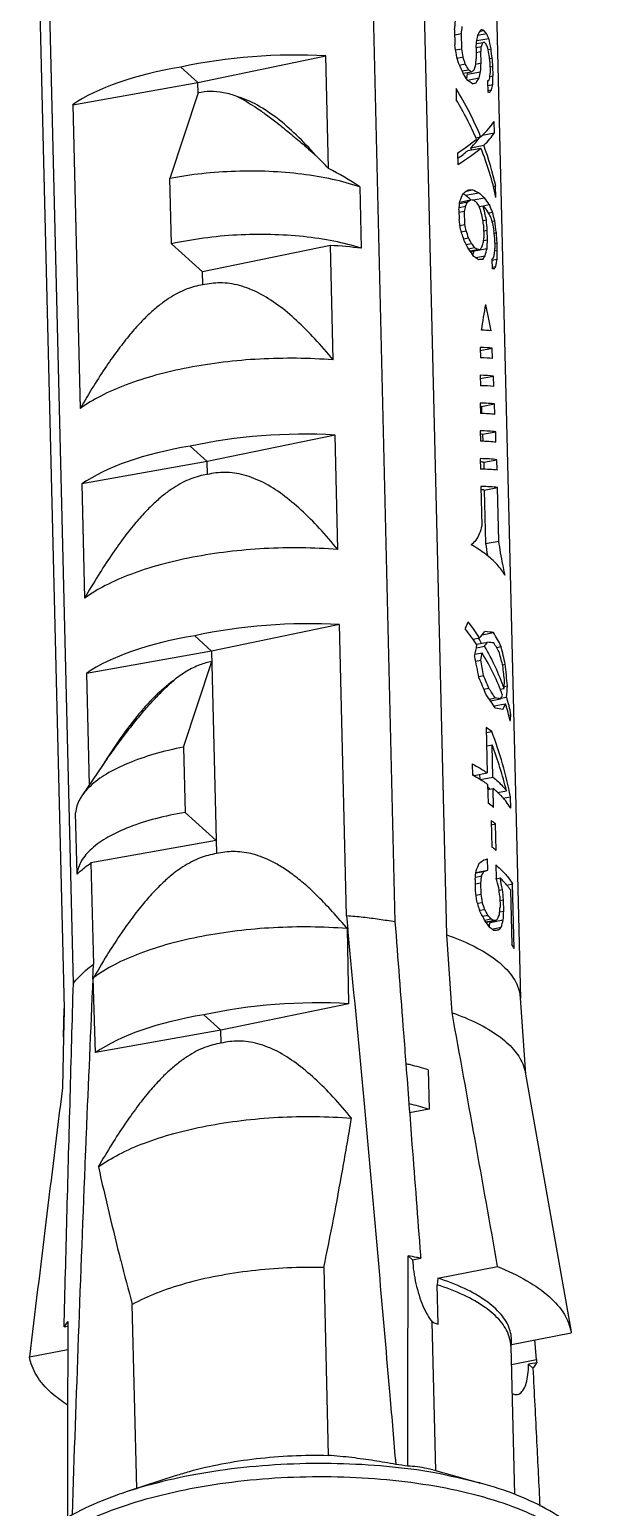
# Model space of a CAD drawing. Header units: millimetres. Extents: x 306 to 1885, y 393 to 1000.
# Drawn here: x 541.19 to 549.16, y 723.6 to 744.33 of the extents above; entities that cross this region are included whole.
import ezdxf

# ---------------------------------------------------------------- set-up
doc = ezdxf.new("R2010")
doc.units = ezdxf.units.MM

# ---------------------------------------------------------------- blocks, each defined once
blk = doc.blocks.new('u51')
at = {"color": 7}
for p, q in [((2.969, -71.951), (2.918, -69.874)), ((4.059, -70.216), (3.393, -70.032)), ((7.66, -70.139), (8.35, -69.912)), ((8.214, -69.957), (8.277, -72.538)), ((4.021, -70.204), (4.072, -72.294)), ((5.592, -73.055), (5.528, -70.421)), ((2.606, -71.721), (2.721, -71.699)), ((2.962, -71.697), (2.61, -71.765)), ((2.659, -71.642), (2.721, -71.699)), ((2.61, -71.765), (2.631, -72.041)), ((9.717, -71.805), (9.182, -71.908)), ((2.962, -71.977), (2.123, -72.139)), ((2.125, -72.155), (2.123, -72.139)), ((2.965, -71.951), (2.962, -71.985)), ((2.769, -75.796), (2.125, -72.155)), ((3.99, -72.263), (4.003, -72.813)), ((9.233, -72.223), (9.181, -72.233)), ((9.181, -72.301), (9.181, -72.233)), ((9.232, -72.27), (9.231, -72.302)), ((3.994, -72.907), (3.154, -73.069)), ((3.994, -72.907), (4.003, -72.813)), ((4.347, -73.164), (4.232, -73.186)), ((4.347, -73.164), (4.409, -73.22)), ((8.44, -73.155), (8.441, -73.161)), ((4.114, -75.279), (4.388, -75.226)), ((4.128, -75.829), (4.114, -75.279)), ((9.242, -76.292), (9.256, -75.578)), ((2.837, -76.839), (2.764, -75.768)), ((7.036, -76.386), (8.791, -76.073)), ((8.791, -76.073), (8.825, -77.117)), ((7.031, -76.203), (7.036, -76.386)), ((5.242, -76.756), (7.036, -76.386)), ((7.274, -76.601), (7.036, -76.386)), ((9.242, -76.292), (9.234, -76.688)), ((9.234, -76.662), (9.242, -76.292)), ((3.793, -76.631), (3.868, -77.722)), ((9.234, -76.673), (9.234, -76.662)), ((9.234, -76.688), (9.234, -76.673)), ((9.586, -91.267), (9.234, -76.688)), ((3.188, -91.396), (2.836, -76.828)), ((5.242, -76.756), (5.259, -77.811)), ((8.83, -77.099), (8.821, -77.31)), ((9.103, -77.039), (9.455, -91.618)), ((8.856, -78.732), (8.821, -77.31)), ((2.923, -77.531), (2.945, -78.436)), ((2.975, -78.356), (2.957, -77.585)), ((3.868, -77.722), (4.219, -92.301)), ((3.259, -77.896), (3.075, -77.932)), ((3.235, -77.804), (3.104, -77.829)), ((3.316, -77.899), (3.185, -77.924)), ((3.322, -77.907), (3.223, -77.926)), ((3.334, -77.929), (3.249, -77.945)), ((4.945, -92.486), (4.594, -77.908)), ((5.272, -77.994), (5.253, -77.797)), ((3.126, -78.044), (3.069, -78.055)), ((3.069, -78.055), (3.072, -78.215)), ((3.125, -78.264), (3.121, -78.105)), ((3.367, -77.985), (3.291, -78)), ((3.405, -78.067), (3.336, -78.08)), ((5.272, -77.994), (5.37, -82.075)), ((3.123, -78.205), (3.072, -78.215)), ((3.132, -78.349), (3.086, -78.358)), ((3.437, -78.165), (3.368, -78.178)), ((3.458, -78.28), (3.386, -78.294)), ((3.386, -78.294), (3.39, -78.454)), ((3.47, -78.498), (3.467, -78.338)), ((3.025, -78.421), (2.945, -78.436)), ((3.175, -78.51), (3.12, -78.521)), ((3.18, -78.703), (3.176, -78.517)), ((3.466, -78.534), (3.377, -78.551)), ((3.469, -78.438), (3.39, -78.454)), ((3.46, -78.597), (3.293, -78.629)), ((3.293, -78.629), (3.297, -78.788)), ((3.461, -78.591), (3.349, -78.613)), ((7.1, -79.045), (8.856, -78.732)), ((9.05, -78.573), (9.071, -79.435)), ((3.174, -78.906), (3.183, -79.278)), ((3.244, -79.327), (3.235, -78.954)), ((7.164, -81.704), (7.095, -78.862)), ((7.1, -79.045), (7.536, -79.439)), ((3.243, -79.267), (3.183, -79.278)), ((2.971, -79.5), (2.975, -79.66)), ((3.212, -79.511), (3.218, -79.777)), ((3.295, -79.834), (3.289, -79.568)), ((7.558, -80.356), (7.536, -79.439)), ((3.075, -79.64), (2.975, -79.66)), ((3.155, -79.721), (3.031, -79.745)), ((3.293, -79.762), (3.218, -79.777)), ((8.683, -80.112), (8.982, -79.674)), ((3.401, -79.902), (3.222, -79.936)), ((3.222, -79.936), (3.233, -80.389)), ((3.483, -79.958), (3.299, -79.994)), ((3.314, -80.632), (3.299, -79.994)), ((3.408, -79.973), (3.406, -79.905)), ((3.51, -80.121), (3.506, -79.962)), ((8.92, -81.391), (8.882, -79.821)), ((3.308, -80.374), (3.233, -80.389)), ((7.558, -80.356), (7.16, -81.555)), ((3.313, -80.561), (3.237, -80.575)), ((2.998, -80.805), (2.968, -80.811)), ((3.108, -81.043), (3.028, -81.058)), ((3.206, -80.933), (3.044, -80.964)), ((3.254, -81.006), (3.113, -81.033)), ((3.27, -81.03), (3.189, -81.046)), ((3.064, -81.206), (3.017, -81.215)), ((3.118, -81.167), (3.065, -81.177)), ((3.347, -81.17), (3.28, -81.183)), ((3.42, -81.348), (3.35, -81.362)), ((7.164, -81.704), (8.92, -81.391)), ((3.084, -81.512), (3.047, -81.519)), ((3.47, -81.659), (3.372, -81.678)), ((3.463, -81.563), (3.391, -81.577)), ((3.171, -81.755), (3.106, -81.767)), ((3.445, -81.798), (3.295, -81.827)), ((3.452, -81.75), (3.338, -81.772)), ((3.499, -81.87), (3.409, -81.888)), ((5.37, -82.075), (7.164, -81.704)), ((7.402, -81.919), (7.164, -81.704)), ((3.372, -81.931), (3.211, -81.962)), ((8.984, -84.05), (8.945, -82.444)), ((5.396, -83.128), (5.434, -84.734)), ((3.323, -83.212), (3.138, -83.247)), ((3.138, -83.247), (3.157, -83.998)), ((3.341, -83.962), (3.323, -83.212)), ((3.39, -84.012), (3.376, -83.462)), ((3.341, -83.962), (3.157, -83.998)), ((7.228, -84.363), (8.984, -84.05)), ((3.162, -84.242), (3.166, -84.388)), ((3.35, -84.352), (3.166, -84.388)), ((3.35, -84.352), (3.348, -84.255)), ((3.399, -84.402), (3.396, -84.256)), ((5.434, -84.734), (7.228, -84.363)), ((7.224, -84.18), (7.228, -84.363)), ((7.466, -84.578), (7.228, -84.363)), ((3.178, -84.633), (3.181, -84.779)), ((3.366, -84.744), (3.181, -84.779)), ((3.366, -84.744), (3.363, -84.647)), ((3.399, -84.792), (3.396, -84.646)), ((3.194, -85.024), (3.197, -85.17)), ((3.381, -85.135), (3.197, -85.17)), ((3.381, -85.135), (3.379, -85.037)), ((3.399, -85.183), (3.396, -85.036)), ((9.112, -89.368), (9.009, -85.104)), ((3.209, -85.415), (3.213, -85.561)), ((3.397, -85.526), (3.213, -85.561)), ((3.399, -85.573), (3.396, -85.426)), ((3.225, -85.806), (3.229, -85.952)), ((3.4, -85.963), (3.396, -85.816)), ((5.46, -85.787), (5.498, -87.393)), ((3.399, -85.919), (3.229, -85.952)), ((7.288, -86.839), (7.292, -87.022)), ((3.235, -87.2), (3.232, -87.067)), ((5.498, -87.393), (7.292, -87.022)), ((7.292, -87.022), (7.729, -87.416)), ((3.233, -87.188), (3.163, -87.201)), ((3.232, -87.09), (3.18, -87.1)), ((3.462, -87.223), (3.331, -87.248)), ((3.195, -87.316), (3.16, -87.323)), ((3.16, -87.323), (3.162, -87.43)), ((3.194, -87.424), (3.162, -87.43)), ((3.196, -87.51), (3.193, -87.35)), ((3.352, -87.464), (3.296, -87.474)), ((3.296, -87.474), (3.299, -87.608)), ((3.486, -87.316), (3.303, -87.351)), ((3.535, -87.308), (3.401, -87.334)), ((3.541, -87.316), (3.437, -87.336)), ((3.561, -87.348), (3.477, -87.364)), ((3.594, -87.405), (3.519, -87.419)), ((5.088, -88.216), (5.067, -87.354)), ((7.729, -87.416), (7.751, -88.333)), ((3.2, -87.568), (3.172, -87.574)), ((3.35, -87.598), (3.299, -87.608)), ((3.352, -87.684), (3.348, -87.498)), ((3.632, -87.487), (3.564, -87.5)), ((3.664, -87.585), (3.596, -87.598)), ((3.683, -87.673), (3.613, -87.687)), ((3.613, -87.687), (3.617, -87.873)), ((3.229, -87.732), (3.195, -87.739)), ((3.278, -87.851), (3.227, -87.861)), ((3.359, -87.742), (3.312, -87.751)), ((3.696, -87.858), (3.617, -87.873)), ((3.697, -87.891), (3.694, -87.758)), ((3.178, -88.068), (3.182, -88.228)), ((3.358, -87.949), (3.271, -87.966)), ((3.494, -88.034), (3.34, -88.063)), ((3.414, -87.939), (3.359, -87.95)), ((3.604, -88.097), (3.42, -88.132)), ((3.686, -88.002), (3.534, -88.031)), ((3.688, -87.984), (3.576, -88.006)), ((3.692, -87.927), (3.604, -87.944)), ((3.215, -88.221), (3.182, -88.228)), ((3.591, -88.156), (3.51, -88.172)), ((5.525, -88.475), (5.563, -90.052)), ((7.353, -89.532), (7.751, -88.333)), ((3.573, -88.723), (3.389, -88.758)), ((3.716, -88.689), (3.713, -88.53)), ((3.531, -88.763), (3.348, -88.798)), ((3.459, -88.905), (3.393, -88.918)), ((3.37, -88.94), (3.199, -88.973)), ((3.199, -88.973), (3.203, -89.133)), ((3.295, -89.702), (3.292, -89.542)), ((3.738, -89.594), (3.734, -89.434)), ((7.353, -89.532), (7.356, -89.681)), ((9.112, -89.368), (7.356, -89.681)), ((3.263, -89.763), (3.219, -89.771)), ((3.294, -89.635), (3.222, -89.649)), ((3.292, -89.565), (3.239, -89.575)), ((3.575, -89.712), (3.413, -89.743)), ((3.507, -89.666), (3.457, -89.675)), ((7.356, -89.681), (5.563, -90.052)), ((7.595, -89.896), (7.356, -89.681)), ((3.219, -89.771), (3.222, -89.904)), ((3.261, -89.897), (3.222, -89.904)), ((3.263, -89.969), (3.259, -89.809)), ((3.46, -89.938), (3.386, -89.953)), ((3.386, -89.953), (3.39, -90.112)), ((3.577, -89.794), (3.393, -89.83)), ((3.636, -89.808), (3.523, -89.83)), ((3.653, -89.841), (3.564, -89.858)), ((3.69, -89.923), (3.608, -89.939)), ((3.268, -90.014), (3.231, -90.022)), ((3.287, -90.142), (3.247, -90.15)), ((3.457, -90.168), (3.381, -90.182)), ((3.456, -90.1), (3.39, -90.112)), ((3.457, -90.171), (3.453, -90.012)), ((3.721, -90.021), (3.639, -90.037)), ((3.743, -90.136), (3.657, -90.153)), ((3.657, -90.153), (3.662, -90.365)), ((3.448, -90.266), (3.278, -90.298)), ((3.43, -90.344), (3.312, -90.367)), ((3.452, -90.225), (3.363, -90.242)), ((3.756, -90.347), (3.662, -90.365)), ((3.758, -90.419), (3.753, -90.206)), ((3.401, -90.398), (3.348, -90.408))]:
    blk.add_line(p, q, dxfattribs=at)
for centre, radius, start, end in [((5.527, -63.137), 7.219, 261.1414, 262.4887), ((0.809, -71.901), 1.807, 4.2975, 5.7168), ((-1070.795, 58.375), 1088.326, 352.930036, 353.130174), ((3.453, -71.937), 0.484, 181.6257, 184.4919), ((8.427, -71.734), 0.943, 323.0698, 325.0182), ((8.492, -71.779), 0.864, 324.9883, 329.1221), ((11.642, -72.333), 2.411, 177.3806, 178.5009), ((-23.057, -81.143), 32.493, 14.2299, 15.3558), ((893.713, 84.712), 904.428, 190.046915, 190.27614), ((-40.722, -85.58), 50.707, 12.6591, 14.1765), ((5.458, -67.262), 6.05, 258.3069, 258.8714), ((3.633, -73.278), 0.606, 4.34, 8.6995), ((5.504, -67.025), 6.291, 258.8748, 259.9747), ((3.567, -77.166), 0.741, 209.5787, 214.4705), ((4.178, -76.479), 1.626, 233.3232, 235.6171), ((4.173, -76.624), 1.612, 233.8903, 235.0473), ((3.65, -77.893), 0.818, 214.4589, 217.637), ((3.697, -77.857), 0.878, 217.6199, 219.2076), ((3.765, -77.801), 0.966, 219.2544, 223.6228), ((3.875, -77.697), 1.117, 223.6173, 227.5233), ((4.098, -77.796), 1.445, 230.2264, 233.3194), ((4.094, -78.185), 1.423, 230.2031, 233.3427), ((4.174, -78.3), 1.547, 231.524, 235.0735), ((3.888, -78.91), 1.095, 224.5199, 225.2904), ((3.934, -78.862), 1.161, 225.3065, 227.8005), ((3.998, -78.792), 1.256, 227.7924, 229.5156), ((4.065, -78.714), 1.359, 229.5202, 231.472), ((3.952, -79.159), 0.919, 221.5437, 222.1032), ((3.982, -79.131), 0.96, 222.1141, 224.1951), ((4.399, -78.627), 1.616, 235.4672, 236.1983), ((4.593, -77.902), 2.329, 241.6422, 242.165), ((4.419, -78.598), 1.651, 236.1965, 236.4201), ((0.393, -74.959), 9.764, 328.1342, 328.4504), ((4.184, -79.386), 1.52, 231.4922, 235.1053), ((4.395, -85.914), 1.607, 232.7377, 235.6252), ((4.387, -86.062), 1.588, 233.3033, 235.0561), ((5.885, -80.625), 6.779, 263.07, 266.73), ((4.162, -87.052), 1.205, 226.7787, 228.1748), ((4.411, -86.716), 1.603, 233.311, 235.0484), ((4.303, -87.201), 1.136, 226.925, 228.4359), ((4.379, -87.114), 1.252, 228.4655, 231.7154), ((7.951, -83.872), 5.203, 236.6112, 242.1978), ((13.806, -80.528), 11.477, 223.82, 225.0856), ((4.504, -88.291), 1.694, 233.9293, 236.722), ((4.496, -88.467), 1.674, 234.4762, 236.1713), ((4.049, -89.752), 0.96, 219.806, 223.0744), ((4.052, -89.586), 0.969, 220.6303, 222.2498)]:
    blk.add_arc(centre, radius, start, end, dxfattribs=at)
for centre, major_axis, ratio, start_param, end_param in [((6.004, -75.456), (3.201, -0.006), 0.38893, -1.162162, -0.513136), ((6.004, -75.456), (3.197, 0.162), 0.407554, -1.832151, -1.183125), ((6.039, -76.912), (1.057, 14.257), 0.202214, -4.625782, -4.617132), ((6.047, -77.239), (2.349, 3.812), 0.551564, -4.237795, -4.211859), ((6.047, -77.256), (3.167, 1.033), 0.246051, 2.640896, 2.675474), ((6.053, -77.482), (2.593, 3.203), 0.561879, -4.152469, -4.135178), ((6.047, -77.225), (3.187, 0.556), 0.042755, -2.720906, -2.67763), ((6.051, -77.408), (3.176, 0.901), 0.181166, 2.641857, 2.667811), ((6.05, -77.352), (3.189, 0.48), 0.101259, -2.701289, -2.675298), ((6.045, -77.17), (3.178, -0.663), 0.674459, -2.488662, -2.46257), ((6.039, -76.912), (0.991, 13.366), 0.202214, -4.623653, -4.622654), ((6.047, -77.239), (2.202, 3.573), 0.551564, -4.22456, -4.20973), ((6.041, -77.006), (3.14, -0.939), 0.71832, -2.406864, -2.363283), ((6.037, -76.845), (-2.235, 3.063), 0.757619, 1.378357, 1.413425), ((6.055, -77.569), (1.198, 11.179), 0.255105, -4.645742, -4.637098), ((6.042, -77.043), (-2.505, 2.595), 0.77897, 1.225063, 1.25124), ((6.033, -76.659), (-1.47, 5.743), 0.5038, -4.59257, -4.575062), ((6.025, -76.325), (-1.442, 6.265), 0.464905, -4.543865, -4.517414), ((6.073, -78.32), (-1.591, 16.545), 0.179147, 1.5472, 1.555849), ((6.065, -77.992), (-1.442, 6.265), 0.464905, 7.805353, 7.831289), ((6.057, -77.663), (-1.516, 13.466), 0.220033, -4.69248, -4.683836), ((6.002, -75.374), (-1.516, 13.466), 0.220033, -4.527467, -4.518693), ((5.973, -74.169), (-1.591, 16.545), 0.179147, -4.483732, -4.474883), ((6.059, -77.756), (-1.517, 5.214), 0.549082, 1.531072, 1.557012), ((6.079, -78.573), (2.593, 3.203), 0.561879, -4.291547, -4.274039), ((6.11, -79.857), (1.198, 11.179), 0.255105, 1.472301, 1.481074), ((6.139, -81.063), (1.057, 14.257), 0.202214, 1.40495, 1.413799), ((6.068, -78.112), (3.185, 0.676), 0.043463, 2.584807, 2.61969), ((6.072, -78.272), (3.185, 0.676), 0.043463, 2.584807, 2.61969), ((6.075, -78.387), (3.167, 1.033), 0.246051, 2.484257, 2.519325), ((6.087, -78.907), (2.349, 3.812), 0.551564, -4.455463, -4.429012), ((6.11, -79.832), (-1.908, 3.684), 0.706196, 1.176305, 1.410815), ((6.105, -79.645), (-1.897, 3.707), 0.703886, 1.250456, 1.414979), ((6.095, -79.246), (2.281, 3.985), 0.545413, -4.048997, -4.02558), ((6.136, -80.944), (2.939, -1.682), 0.775373, -2.552895, -2.465509), ((6.133, -80.787), (2.939, -1.682), 0.775373, -2.529477, -2.443036), ((6.096, -79.273), (1.463, 7.66), 0.359874, -4.409085, -4.388043), ((6.117, -80.157), (3.123, 1.434), 0.387487, 2.668754, 2.716285), ((6.122, -80.335), (3.189, 0.462), 0.11506, -2.847848, -2.756937), ((6.122, -80.352), (3.123, 1.434), 0.387487, 2.643354, 2.673373), ((6.125, -80.48), (3.189, 0.462), 0.11506, -2.822448, -2.756937), ((6.122, -80.335), (3.183, -0.608), 0.663239, -2.600714, -2.509803), ((6.125, -80.48), (3.183, -0.608), 0.663239, -2.600714, -2.535202), ((6.173, -82.459), (-1.441, 9.954), 0.297032, 1.402673, 1.433361), ((6.107, -79.708), (1.463, 7.66), 0.359874, -4.451189, -4.438073), ((6.136, -80.944), (2.939, -1.682), 0.775373, -2.423405, -2.209064), ((6.133, -80.787), (2.939, -1.682), 0.775373, -2.400124, -2.185783), ((6.122, -80.352), (-1.805, 3.93), 0.680837, 1.471048, 1.515482), ((6.117, -80.157), (-1.805, 3.93), 0.680837, 1.496448, 1.556807), ((6.162, -82.024), (-1.441, 9.954), 0.297032, 1.452704, 1.474686), ((6.107, -79.708), (-1.441, 9.954), 0.297032, -4.58861, -4.566627), ((6.096, -79.273), (-1.441, 9.954), 0.297032, -4.547285, -4.516597), ((6.132, -80.774), (3.201, -0.006), 0.38893, -1.162162, -0.513136), ((6.152, -81.574), (-1.805, 3.93), 0.680837, 1.254267, 1.314626), ((6.147, -81.38), (-1.805, 3.93), 0.680837, 1.295592, 1.340026), ((6.144, -81.252), (3.183, -0.608), 0.663239, -2.666225, -2.600714), ((6.162, -82.024), (1.463, 7.66), 0.359874, -4.701927, -4.688811), ((6.173, -82.459), (1.463, 7.66), 0.359874, 7.814413, 7.835455), ((6.147, -81.397), (3.183, -0.608), 0.663239, -2.691624, -2.600714), ((6.144, -81.252), (3.189, 0.462), 0.11506, -2.756937, -2.691426), ((6.147, -81.38), (3.123, 1.434), 0.387487, 2.482313, 2.512332), ((6.152, -81.574), (3.123, 1.434), 0.387487, 2.439401, 2.486932), ((6.147, -81.397), (2.935, -0.561), 0.663239, -2.655168, -2.6193), ((6.136, -80.944), (2.939, -1.682), 0.775373, -2.166151, -2.07971), ((6.133, -80.787), (2.939, -1.682), 0.775373, -2.143678, -2.056293), ((6.147, -81.397), (3.189, 0.462), 0.11506, -2.756937, -2.666026), ((6.174, -82.486), (2.281, 3.985), 0.545413, -4.522181, -4.498764), ((6.132, -80.774), (3.197, 0.162), 0.407554, -1.832151, -1.183125), ((6.197, -83.442), (3.189, 0.495), 0.089293, -2.848651, -2.660875), ((6.197, -83.442), (2.989, 0.464), 0.089293, -2.85493, -2.806176), ((6.196, -83.433), (3.201, -0.006), 0.38893, -1.162162, -0.513136), ((6.203, -83.685), (3.189, 0.495), 0.089293, -2.848651, -2.660875), ((6.206, -83.832), (2.989, 0.464), 0.089293, -2.85493, -2.806176), ((6.206, -83.832), (3.189, 0.495), 0.089293, -2.848651, -2.660875), ((6.196, -83.433), (3.197, 0.162), 0.407554, -1.832151, -1.183125), ((6.212, -84.076), (3.189, 0.495), 0.089293, -2.842375, -2.667151), ((6.216, -84.222), (3.189, 0.495), 0.089293, -2.842375, -2.667151), ((6.216, -84.222), (2.989, 0.464), 0.089293, -2.848232, -2.815678), ((6.221, -84.466), (3.189, 0.495), 0.089293, -2.836103, -2.673423), ((6.225, -84.612), (3.189, 0.495), 0.089293, -2.836103, -2.673423), ((6.225, -84.612), (2.989, 0.464), 0.089293, -2.841538, -2.824782), ((6.231, -84.856), (3.189, 0.495), 0.089293, -2.829833, -2.679692), ((6.234, -85.003), (3.189, 0.495), 0.089293, -2.829833, -2.679692), ((6.24, -85.247), (3.189, 0.495), 0.089293, -2.823567, -2.685959), ((6.244, -85.393), (3.189, 0.495), 0.089293, -2.823567, -2.685959), ((6.25, -85.637), (3.189, 0.495), 0.089293, -2.813899, -2.702767), ((6.258, -86), (-1.444, 6.216), 0.468354, 1.493872, 1.553008), ((6.258, -86), (1.556, 6.913), 0.392424, -4.594682, -4.542686), ((6.267, -86.363), (3.167, 1.033), 0.246051, 2.788119, 2.823018), ((6.271, -86.515), (3.189, 0.48), 0.101256, -2.874466, -2.848389), ((6.212, -84.096), (1.057, 14.257), 0.202215, 1.805308, 1.8141), ((6.257, -85.931), (2.349, 3.812), 0.551563, -4.090258, -4.063962), ((6.264, -86.249), (2.593, 3.203), 0.561879, -4.005245, -3.987817), ((6.272, -86.553), (3.176, 0.901), 0.181163, 2.788959, 2.815036), ((6.274, -86.659), (2.349, 3.812), 0.551564, -4.2378, -4.211864), ((6.275, -86.671), (3.105, 1.547), 0.415702, 2.530793, 2.556726), ((6.274, -86.634), (3.187, 0.556), 0.042756, -2.729552, -2.686293), ((6.274, -86.659), (2.202, 3.573), 0.551564, -4.224565, -4.209735), ((6.269, -86.425), (3.14, -0.939), 0.718319, -2.406866, -2.363286), ((6.354, -89.975), (-1.591, 16.544), 0.179148, 7.682338, 7.691131), ((6.249, -85.623), (1.418, 8.096), 0.342931, -4.446512, -4.437783), ((6.266, -86.331), (1.057, 14.257), 0.202215, -4.625782, -4.617132), ((6.281, -86.954), (1.418, 8.096), 0.342931, -4.593874, -4.58523), ((6.28, -86.901), (2.593, 3.203), 0.561879, -4.152469, -4.135178), ((6.279, -86.857), (3.105, 1.547), 0.415704, 2.504847, 2.522146), ((6.277, -86.763), (3.189, 0.48), 0.101256, -2.709943, -2.683967), ((6.273, -86.589), (3.178, -0.663), 0.674461, -2.488658, -2.462566), ((6.27, -86.462), (-2.506, 2.595), 0.77897, 1.225056, 1.251233), ((6.265, -86.264), (-2.235, 3.063), 0.757619, 1.378357, 1.413425), ((6.252, -85.745), (-1.442, 6.265), 0.464904, -4.543864, -4.517413), ((6.31, -88.139), (-1.442, 6.265), 0.464903, 7.65745, 7.683746), ((6.318, -88.448), (-1.449, 10.388), 0.284781, 1.440754, 1.449484), ((6.302, -87.821), (-1.47, 5.743), 0.5038, 1.404393, 1.421821), ((6.3, -87.713), (-1.591, 16.544), 0.179148, 1.5472, 1.555849), ((6.285, -87.091), (-1.449, 10.388), 0.284781, -4.694984, -4.68634), ((6.26, -86.079), (-1.47, 5.743), 0.5038, -4.59257, -4.575062), ((6.242, -85.308), (-1.449, 10.388), 0.284781, -4.529971, -4.521198), ((6.2, -83.589), (-1.591, 16.544), 0.179148, -4.483732, -4.474883), ((6.3, -87.708), (-2.235, 3.063), 0.757619, 7.357849, 7.392748), ((6.295, -87.518), (-2.506, 2.595), 0.77897, 0.98244, 1.008516), ((6.297, -87.58), (3.14, -0.939), 0.718318, 3.651103, 3.694529), ((6.293, -87.423), (3.178, -0.663), 0.674461, 3.604079, 3.630093), ((6.292, -87.389), (3.202, -0.206), 0.543298, 3.521589, 3.573499), ((6.291, -87.369), (-1.47, 5.743), 0.5038, 7.791715, 7.826295), ((6.286, -87.143), (-1.47, 5.743), 0.5038, 1.551754, 1.569045), ((6.287, -87.187), (-1.745, 4.101), 0.66258, 1.457791, 1.47509), ((6.324, -88.736), (1.418, 8.096), 0.342931, 1.524169, 1.532942), ((6.366, -90.456), (1.057, 14.257), 0.202215, 1.40495, 1.4138), ((6.31, -88.154), (-2.267, 3.007), 0.761035, 1.025117, 1.225037), ((6.295, -87.521), (3.202, -0.158), 0.523122, -2.77985, -2.719274), ((6.289, -87.281), (3.178, -0.663), 0.674461, -2.54066, -2.514684), ((6.294, -87.455), (3.189, 0.48), 0.101256, -2.657942, -2.63185), ((6.297, -87.582), (3.176, 0.901), 0.181163, 2.546242, 2.572419), ((6.306, -87.966), (2.593, 3.203), 0.561879, -4.291547, -4.274039), ((6.295, -87.535), (2.995, 0.245), 0.270941, -2.709747, -2.681559), ((6.314, -88.3), (2.349, 3.812), 0.551563, -4.45547, -4.429019), ((6.314, -88.312), (-2.274, 2.995), 0.761734, 1.021992, 1.187335), ((6.295, -87.535), (3.194, 0.261), 0.270941, -2.712809, -2.652118), ((6.298, -87.619), (3.187, 0.556), 0.042757, -2.642916, -2.599336), ((6.301, -87.78), (3.167, 1.033), 0.246051, 2.484257, 2.519325), ((6.312, -88.204), (3.172, 0.965), 0.214004, 2.46311, 2.67234), ((6.316, -88.383), (3.169, 1.011), 0.236022, 8.736767, 8.902751), ((6.312, -88.204), (2.974, 0.905), 0.214004, 2.565211, 2.671586), ((6.312, -88.207), (3.169, 1.011), 0.236022, 2.697388, 2.862731), ((6.316, -88.365), (3.169, 1.015), 0.237772, 8.945203, 9.145122), ((6.314, -88.315), (-2.365, 2.84), 0.769812, 1.180605, 1.389834), ((6.312, -88.207), (2.971, 0.948), 0.236022, 2.69894, 2.853758), ((6.31, -88.136), (-2.274, 2.995), 0.761734, 1.265157, 1.431142), ((6.314, -88.312), (-2.132, 2.808), 0.761734, 1.176425, 1.185783), ((6.327, -88.838), (3.167, 1.033), 0.246051, 2.788119, 2.823018), ((6.331, -88.989), (3.189, 0.48), 0.101255, -2.874466, -2.848389), ((6.325, -88.751), (3.201, -0.006), 0.38893, -1.162162, -0.513136), ((6.272, -86.544), (1.057, 14.257), 0.202215, -4.477878, -4.469085), ((6.32, -88.563), (2.827, 2.587), 0.546807, -3.831265, -3.804969), ((6.31, -88.151), (1.418, 8.096), 0.342931, -4.455231, -4.446512), ((6.329, -88.933), (3.105, 1.547), 0.415703, 8.943855, 8.961265), ((6.333, -89.102), (3.185, 0.676), 0.043459, 2.827525, 2.844902), ((6.336, -89.234), (1.954, 4.949), 0.497373, -4.417336, -4.400048), ((6.336, -89.199), (3.105, 1.547), 0.415703, 2.504847, 2.539438), ((6.334, -89.128), (3.185, 0.676), 0.043459, 2.654434, 2.689079), ((6.326, -88.814), (3.004, -1.49), 0.766573, -2.235507, -2.200582), ((6.336, -89.234), (1.832, 4.64), 0.497373, -4.412659, -4.39965), ((6.4, -91.872), (-1.516, 13.467), 0.220032, 7.682615, 7.691407), ((6.375, -90.816), (-1.449, 10.388), 0.284781, 1.449484, 1.458203), ((6.335, -89.178), (1.057, 14.257), 0.202215, -4.651718, -4.643074), ((6.352, -89.862), (1.198, 11.179), 0.255104, -4.680332, -4.671681), ((6.343, -89.509), (2.593, 3.203), 0.561879, -4.187081, -4.169768), ((6.339, -89.347), (3.176, 0.901), 0.181161, 2.607193, 2.6332), ((6.329, -88.928), (-2.506, 2.595), 0.778971, 1.216347, 1.242494), ((6.335, -89.178), (0.991, 13.366), 0.202215, -4.651319, -4.64941), ((6.32, -88.566), (-1.47, 5.743), 0.503801, -4.601306, -4.583822), ((6.32, -88.571), (-1.745, 4.101), 0.662581, -4.695077, -4.659955), ((6.306, -87.977), (-1.42, 7.301), 0.402038, -4.519074, -4.501425), ((6.325, -88.751), (3.197, 0.162), 0.407554, -1.832151, -1.183125), ((6.374, -90.771), (-1.42, 7.301), 0.402038, 1.390253, 1.407796), ((6.362, -90.274), (-1.745, 4.101), 0.662581, 1.266915, 1.301857), ((6.361, -90.23), (-1.47, 5.743), 0.5038, 1.413112, 1.430522), ((6.351, -89.835), (3.178, -0.663), 0.674462, -2.696482, -2.670428), ((6.341, -89.428), (1.418, 8.096), 0.342931, -4.567942, -4.559297), ((6.355, -90.022), (1.198, 11.179), 0.255104, -4.671681, -4.663033), ((6.291, -87.349), (-1.516, 13.467), 0.220032, -4.536227, -4.527467), ((6.259, -86.037), (-1.591, 16.544), 0.179148, -4.483732, -4.474883), ((6.354, -89.98), (3.197, -0.402), 0.611613, -2.778713, -2.743926), ((6.347, -89.681), (3.189, 0.48), 0.101255, -2.822376, -2.796407), ((6.344, -89.536), (2.593, 3.203), 0.561879, -4.100601, -4.083305), ((6.35, -89.811), (3.105, 1.547), 0.415702, 2.539438, 2.574015), ((6.351, -89.846), (1.954, 4.949), 0.497373, -4.434627, -4.417336), ((6.395, -91.672), (1.198, 11.179), 0.255104, 1.481074, 1.489834), ((6.352, -89.865), (3.191, 0.385), 0.175173, -2.817854, -2.783249), ((6.427, -92.984), (1.057, 14.257), 0.202215, 1.40495, 1.4138)]:
    blk.add_ellipse(centre, major_axis=major_axis, ratio=ratio, start_param=start_param, end_param=end_param, dxfattribs=at)
for points, start_tangent, end_tangent in [([(1.742, -68.77), (1.747, -68.843), (1.85, -69.126), (2.078, -69.396), (2.423, -69.642), (2.874, -69.859), (3.393, -70.032)], (0.019979, -0.9998), (0.963908, -0.266237)), ([(4.708, -70.081), (4.037, -69.992), (3.422, -69.857), (2.881, -69.68), (2.431, -69.467), (2.084, -69.222), (1.853, -68.955), (1.765, -68.76)], (-0.995628, 0.093409), (-0.284411, 0.958703)), ([(9.48, -69.162), (9.104, -69.407), (8.634, -69.625), (8.081, -69.809), (7.463, -69.954), (6.796, -70.057), (6.102, -70.113), (5.399, -70.121), (4.708, -70.081)], (-0.783149, -0.621833), (-0.995628, 0.093409)), ([(8.35, -69.912), (8.639, -69.808), (9.11, -69.59), (9.484, -69.345)], (0.949902, 0.312548), (0.783149, 0.621833)), ([(9.117, -69.586), (9.029, -72.082), (8.931, -74.647), (8.92, -74.914)], (-0.034202, -0.999415), (-0.041939, -0.99912)), ([(9.181, -72.233), (9.183, -71.318), (9.185, -70.335), (9.187, -69.54)], (0.002813, 0.999996), (0.0016, 0.999999)), ([(2.659, -71.642), (2.608, -70.611), (2.563, -69.71)], (-0.049777, 0.99876), (-0.049003, 0.998799)), ([(3.393, -70.032), (3.418, -70.038), (4.037, -70.175), (4.712, -70.265)], (0.963908, -0.266237), (0.995628, -0.093409)), ([(7.467, -70.138), (8.086, -69.992), (8.35, -69.912)], (0.981939, 0.189198), (0.949902, 0.312548)), ([(4.063, -70.217), (4.148, -70.237), (4.279, -70.259), (4.415, -70.27)], (0.964098, -0.265547), (0.998909, -0.046707)), ([(4.415, -70.27), (4.414, -71.254), (4.411, -72.237), (4.409, -73.22)], (-0.001538, -0.999999), (-0.002849, -0.999996)), ([(4.712, -70.265), (5.402, -70.304), (6.105, -70.296), (6.8, -70.24), (7.467, -70.138)], (0.995628, -0.093409), (0.981939, 0.189198)), ([(7.66, -70.139), (7.473, -70.196), (7.025, -70.301)], (-0.949906, -0.312536), (-0.981939, -0.189198)), ([(4.666, -71.263), (4.583, -70.294)], (-0.085719, 0.996319), (-0.084666, 0.996409)), ([(4.583, -70.294), (4.886, -70.346), (5.197, -70.389), (5.528, -70.421)], (0.983461, -0.181121), (0.997264, -0.073918)), ([(7.025, -70.301), (6.541, -70.375), (6.037, -70.416), (5.528, -70.421)], (-0.981939, -0.189198), (-0.999711, 0.02404)), ([(2.877, -71.276), (2.841, -71.291), (2.791, -71.345), (2.754, -71.434), (2.73, -71.554), (2.721, -71.699)], (-0.979938, -0.199303), (-0.004906, -0.999988)), ([(2.954, -71.29), (2.9, -71.274), (2.877, -71.276)], (-0.886319, 0.463075), (-0.979938, -0.199303)), ([(5.259, -77.811), (5.031, -75.404), (4.808, -72.898), (4.666, -71.263)], (-0.09434, 0.99554), (-0.085719, 0.996319)), ([(9.188, -71.129), (9.412, -71.299), (9.62, -71.545), (9.717, -71.805)], (0.839142, -0.543912), (0.148039, -0.988982)), ([(2.606, -71.721), (2.623, -71.694), (2.64, -71.668), (2.659, -71.642)], (0.512611, 0.858621), (0.600707, 0.79947)), ([(2.962, -71.985), (2.986, -72.191), (3.107, -72.397), (3.32, -72.589), (3.619, -72.761), (3.994, -72.907)], (-0.097579, -0.995228), (0.95211, -0.305755)), ([(2.97, -71.975), (2.995, -72.097), (3.115, -72.303), (3.329, -72.496), (3.628, -72.668), (4.003, -72.813)], (0.078225, -0.996936), (0.95247, -0.304633)), ([(3.154, -73.069), (2.743, -72.87), (2.428, -72.644), (2.219, -72.398), (2.125, -72.155)], (-0.927881, 0.372877), (-0.175536, 0.984473)), ([(4.072, -72.294), (4.044, -72.282), (4.017, -72.272), (3.99, -72.263)], (-0.920468, 0.390818), (-0.95247, 0.304633)), ([(4.347, -73.164), (4.331, -72.998), (4.3, -72.829), (4.256, -72.666), (4.201, -72.517), (4.139, -72.391), (4.072, -72.294)], (-0.051631, 0.998666), (-0.645086, 0.76411)), ([(9.231, -72.302), (9.19, -73.856), (9.147, -75.445), (9.103, -77.039)], (-0.026042, -0.999661), (-0.028006, -0.999608)), ([(7.088, -72.935), (7.537, -72.83), (7.937, -72.696), (8.277, -72.538)], (0.981939, 0.189198), (0.87565, 0.482947)), ([(5.592, -73.055), (6.101, -73.05), (6.605, -73.009), (7.088, -72.935)], (0.999711, -0.02404), (0.981939, 0.189198)), ([(5.592, -73.055), (5.455, -73.735), (5.327, -74.434), (5.203, -75.151)], (-0.205271, -0.978705), (-0.16474, -0.986337)), ([(4.441, -75.913), (4.355, -74.787), (4.237, -73.232)], (-0.07607, 0.997103), (-0.07506, 0.997179)), ([(7.031, -76.203), (7.147, -76.179), (7.262, -76.142), (7.38, -76.089), (7.501, -76.018), (7.627, -75.928), (7.761, -75.816), (7.902, -75.676), (8.053, -75.507), (8.212, -75.304), (8.382, -75.066), (8.562, -74.788), (8.753, -74.467)], (0.9905, 0.137509), (0.497944, 0.867209)), ([(8.753, -74.467), (8.462, -74.644), (8.106, -74.802), (7.694, -74.936), (7.236, -75.042)], (-0.808865, -0.587994), (-0.981939, -0.189198)), ([(7.236, -75.042), (6.745, -75.118), (6.233, -75.163), (5.715, -75.174), (5.203, -75.151)], (-0.981939, -0.189198), (-0.996999, 0.077416)), ([(8.92, -74.914), (8.825, -77.117)], (-0.041939, -0.99912), (-0.043098, -0.999071)), ([(5.203, -75.151), (5.461, -75.448), (5.718, -75.705), (5.979, -75.921), (6.247, -76.089), (6.518, -76.195), (6.787, -76.232), (7.031, -76.203)], (0.634374, -0.773026), (0.971165, 0.23841)), ([(4.398, -75.357), (4.362, -75.348), (4.114, -75.279)], (-0.972679, 0.232156), (-0.954062, 0.299608)), ([(3.793, -76.631), (3.433, -76.48), (3.144, -76.307), (2.932, -76.116), (2.803, -75.912), (2.769, -75.796)], (-0.943333, 0.331849), (-0.175596, 0.984462)), ([(4.128, -75.829), (4.375, -75.898), (4.44, -75.914)], (0.954062, -0.299608), (0.974131, -0.225986)), ([(4.594, -77.908), (4.474, -76.346), (4.441, -75.913)], (-0.07712, 0.997022), (-0.07607, 0.997103)), ([(3.868, -77.722), (3.506, -77.572), (3.215, -77.399), (3.003, -77.208), (2.875, -77.003), (2.837, -76.839)], (-0.944766, 0.327747), (-0.071182, 0.997463)), ([(7.594, -78.659), (7.693, -78.587), (7.826, -78.473), (7.968, -78.333), (8.119, -78.163), (8.279, -77.959), (8.449, -77.72), (8.63, -77.441), (8.83, -77.099)], (0.828708, 0.559681), (0.498313, 0.866997)), ([(9.103, -77.039), (9.026, -77.131), (8.932, -77.222), (8.821, -77.31)], (-0.589567, -0.80772), (-0.808865, -0.587995)), ([(7.3, -77.701), (7.758, -77.595), (8.171, -77.461), (8.528, -77.303), (8.818, -77.125)], (0.981939, 0.189198), (0.811299, 0.584631)), ([(5.265, -77.81), (5.777, -77.833), (6.296, -77.822), (6.808, -77.778), (7.3, -77.701)], (0.997056, -0.076676), (0.981939, 0.189198)), ([(5.272, -77.994), (5.039, -77.972), (4.813, -77.943), (4.594, -77.908)], (-0.996999, 0.077416), (-0.984029, 0.178007)), ([(5.253, -77.797), (5.474, -78.052), (5.671, -78.258), (5.855, -78.43), (6.028, -78.569), (6.189, -78.679), (6.34, -78.763), (6.481, -78.822), (6.613, -78.862), (6.739, -78.884), (6.86, -78.891), (6.978, -78.884), (7.095, -78.862)], (0.634142, -0.773216), (0.971165, 0.23841)), ([(3.052, -78.581), (3.006, -78.527), (2.945, -78.436)], (-0.670484, 0.741924), (-0.492575, 0.87027)), ([(3.18, -78.703), (3.085, -78.617), (3.052, -78.581)], (-0.775202, 0.631714), (-0.670484, 0.741924)), ([(7.095, -78.862), (7.212, -78.838), (7.327, -78.801), (7.445, -78.747), (7.566, -78.677), (7.594, -78.659)], (0.9905, 0.137509), (0.828708, 0.559681)), ([(7.536, -79.439), (7.952, -79.351), (8.317, -79.234), (8.619, -79.092), (8.846, -78.931), (8.992, -78.755), (9.05, -78.573)], (0.986435, 0.164151), (0.072601, 0.997361)), ([(9.05, -78.573), (8.992, -78.627), (8.927, -78.68), (8.856, -78.732)], (-0.708906, -0.705303), (-0.824098, -0.566447)), ([(2.971, -79.5), (3.035, -79.595), (3.04, -79.602)], (0.492575, -0.87027), (0.623052, -0.782181)), ([(3.04, -79.602), (3.107, -79.677)], (0.623052, -0.782181), (0.701132, -0.713032)), ([(8.982, -79.675), (9.013, -79.623), (9.071, -79.435)], (0.561786, 0.827283), (0.070156, 0.997536)), ([(3.222, -79.936), (3.149, -79.874), (3.086, -79.81), (3.031, -79.745)], (-0.782147, 0.623094), (-0.604377, 0.796699)), ([(7.558, -80.356), (7.974, -80.256), (8.338, -80.128), (8.64, -79.977), (8.868, -79.806), (8.982, -79.675)], (0.981939, 0.189198), (0.561786, 0.827283)), ([(3.295, -79.834), (3.361, -79.878), (3.431, -79.92), (3.487, -79.952)], (0.819555, -0.573), (0.879988, -0.474995)), ([(3.51, -80.121), (3.435, -80.08), (3.365, -80.037), (3.299, -79.994)], (-0.884286, 0.466947), (-0.819555, 0.573)), ([(7.696, -81.291), (7.957, -81.069), (8.215, -80.784), (8.465, -80.449), (8.685, -80.113)], (0.813205, 0.581978), (0.527953, 0.849274)), ([(8.682, -80.114), (8.542, -80.313), (8.376, -80.537), (8.221, -80.734), (8.076, -80.906), (7.94, -81.055), (7.814, -81.183), (7.696, -81.291)], (-0.56346, -0.826143), (-0.755397, -0.655268)), ([(7.16, -81.555), (7.331, -81.509), (7.512, -81.421), (7.696, -81.291)], (0.986936, 0.161115), (0.779332, 0.626612)), ([(7.224, -84.18), (7.34, -84.157), (7.455, -84.119), (7.572, -84.066), (7.694, -83.995), (7.82, -83.906), (7.953, -83.793), (8.095, -83.653), (8.245, -83.484), (8.405, -83.281), (8.574, -83.043), (8.754, -82.765), (8.945, -82.444)], (0.9905, 0.137509), (0.497944, 0.867209)), ([(7.429, -83.019), (7.886, -82.913), (8.299, -82.779), (8.655, -82.622), (8.945, -82.444)], (0.981939, 0.189198), (0.808865, 0.587994)), ([(3.05, -82.766), (3.162, -82.917), (3.321, -83.061), (3.526, -83.195)], (0.492575, -0.87027), (0.870066, -0.492935)), ([(3.05, -82.766), (3.081, -82.917), (3.112, -83.08), (3.138, -83.247)], (0.208085, -0.978111), (0.138683, -0.990337)), ([(3.323, -83.212), (3.297, -83.044), (3.296, -83.038)], (-0.136451, 0.990647), (-0.16997, 0.985449)), ([(5.396, -83.128), (5.907, -83.151), (6.426, -83.14), (6.937, -83.096), (7.429, -83.019)], (0.996999, -0.077416), (0.981939, 0.189198)), ([(5.396, -83.128), (5.653, -83.425), (5.91, -83.682), (6.171, -83.899), (6.439, -84.066), (6.71, -84.172), (6.98, -84.209), (7.224, -84.18)], (0.634374, -0.773026), (0.971165, 0.23841)), ([(3.376, -83.462), (3.412, -83.35), (3.461, -83.26), (3.526, -83.195)], (0.222224, 0.974996), (0.804419, 0.594063)), ([(7.288, -86.839), (7.404, -86.816), (7.519, -86.778), (7.637, -86.725), (7.758, -86.654), (7.884, -86.565), (8.017, -86.452), (8.159, -86.312), (8.309, -86.143), (8.469, -85.94), (8.638, -85.702), (8.818, -85.424), (9.009, -85.104)], (0.9905, 0.137509), (0.497944, 0.867209)), ([(7.493, -85.678), (7.95, -85.572), (8.363, -85.438), (8.719, -85.281), (9.009, -85.104)], (0.981939, 0.189198), (0.808865, 0.587994)), ([(5.46, -85.787), (5.972, -85.81), (6.49, -85.799), (7.002, -85.755), (7.493, -85.678)], (0.996999, -0.077416), (0.981939, 0.189198)), ([(5.46, -85.787), (5.717, -86.084), (5.974, -86.341), (6.236, -86.558), (6.504, -86.725), (6.775, -86.831), (7.044, -86.868), (7.288, -86.839)], (0.634374, -0.773026), (0.971165, 0.23841)), ([(5.067, -87.354), (5.449, -87.452), (5.877, -87.517), (6.336, -87.546), (6.808, -87.539), (7.278, -87.495), (7.729, -87.416)], (0.952283, -0.305216), (0.976853, 0.213912)), ([(3.42, -88.132), (3.392, -88.109), (3.366, -88.087), (3.34, -88.063)], (-0.782147, 0.623094), (-0.728608, 0.684931)), ([(5.088, -88.216), (5.47, -88.32), (5.898, -88.393), (6.357, -88.431), (6.83, -88.433), (7.3, -88.4), (7.751, -88.333)], (0.948496, -0.31679), (0.981939, 0.189198)), ([(6.798, -89.479), (6.681, -89.415), (6.554, -89.336), (6.416, -89.24), (6.264, -89.126), (6.095, -88.991), (5.909, -88.835), (5.702, -88.655)], (-0.896497, 0.44305), (-0.750285, 0.661115)), ([(5.702, -88.655), (5.977, -88.943), (6.247, -89.177), (6.522, -89.36), (6.798, -89.479)], (0.664385, -0.74739), (0.956104, -0.293029)), ([(6.798, -89.479), (6.996, -89.536), (7.183, -89.553), (7.353, -89.532)], (0.932142, -0.362094), (0.976335, 0.216265))]:
    blk.add_spline(points, degree=3, dxfattribs=dict(at, start_tangent=start_tangent, end_tangent=end_tangent))
blk = doc.blocks.new('u15')
blk.add_blockref('u51', (-79.896, 115.482))

msp = doc.modelspace()

# ---------------------------------------------------------------- block references
at = {"rotation": 180}
msp.add_blockref('u15', (471.008, 769.39), dxfattribs=at)

doc.saveas('drawing.dxf')
